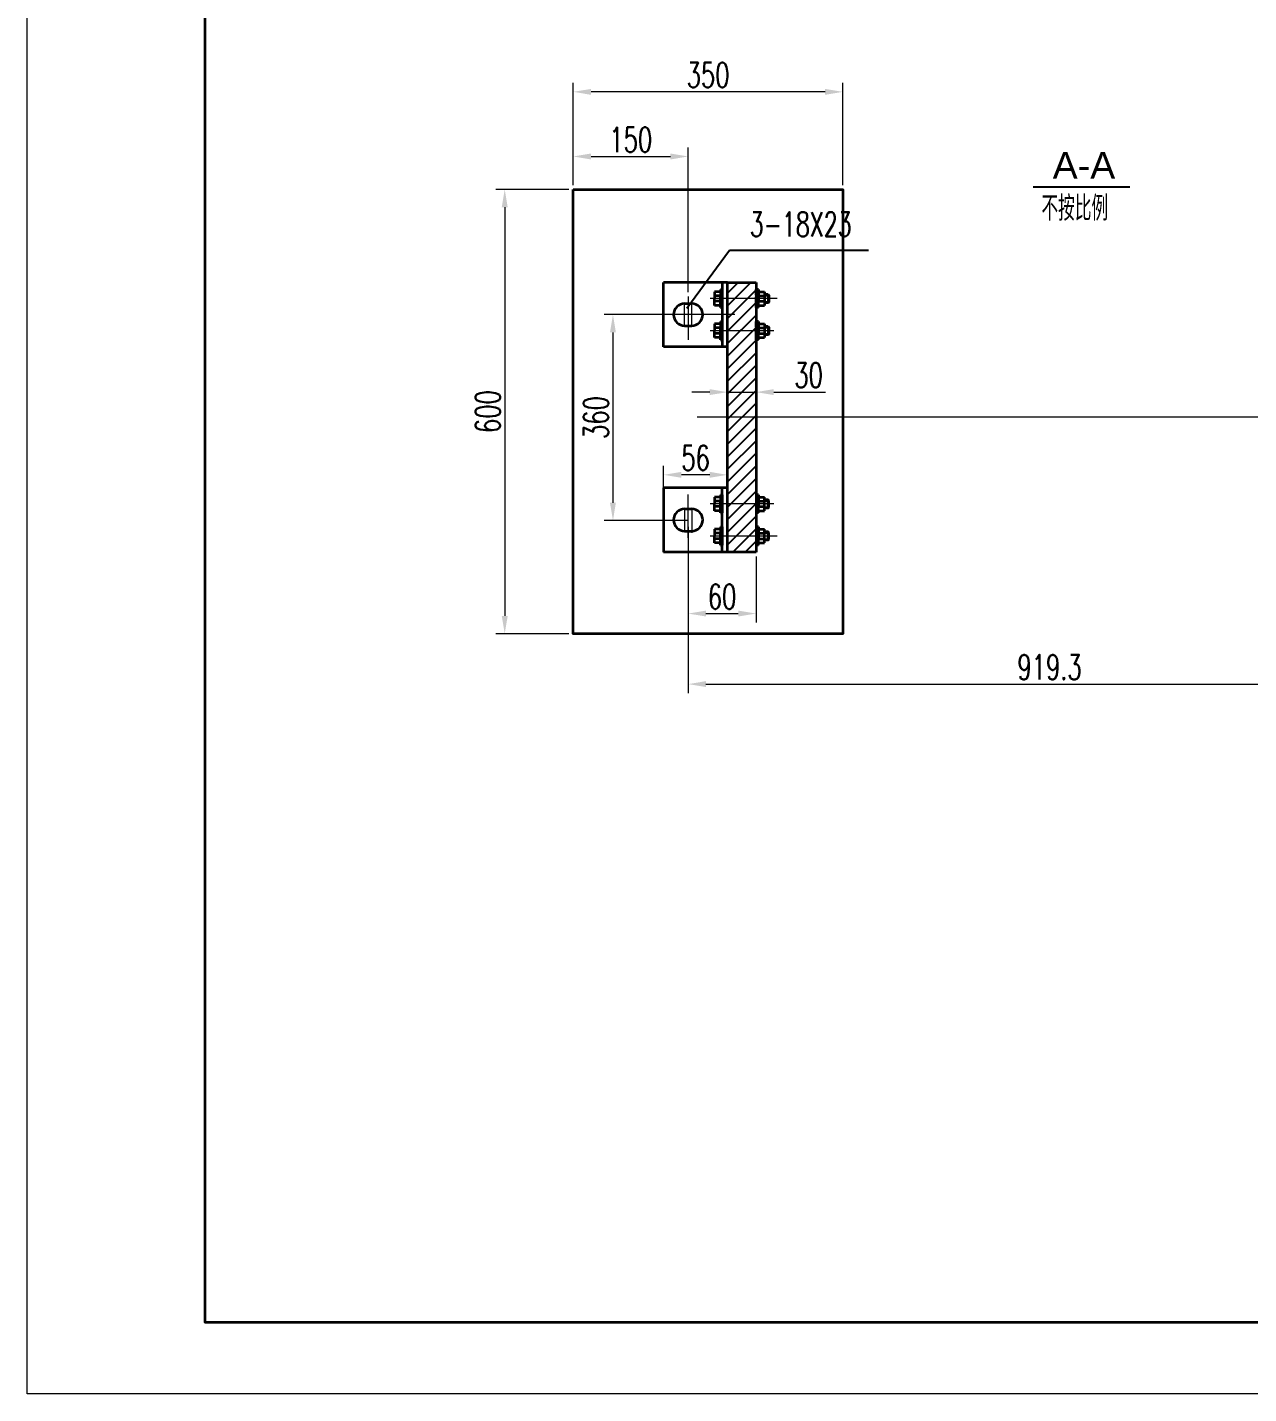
# Model space of a CAD drawing. Header units: millimetres. Extents: x 3189 to 3783, y 1029 to 1449.
# Drawn here: x 3189 to 3360.8, y 1028.9 to 1221.1 of the extents above; entities that cross this region are included whole.
import ezdxf

# ---------------------------------------------------------------- set-up
doc = ezdxf.new("R2010")
doc.units = ezdxf.units.MM
doc.linetypes.add('EB_DASHDOT', pattern=[39, 30, -3, 3, -3])
doc.layers.get('DEFPOINTS').update_dxf_attribs({"lineweight": 18})
doc.layers.add('2', color=2, linetype='Continuous', lineweight=18, true_color=0xffff00)
doc.layers.add('3尺寸线', color=2, linetype='Continuous', lineweight=18, true_color=0xffff00)
doc.layers.add('5剖面线层', color=2, linetype='Continuous')
doc.layers.add('LAYER2', color=2, linetype='Continuous', lineweight=25)
doc.layers.add('粗实线层', color=7, linetype='Continuous', lineweight=35)
doc.styles.add('HZ', font='txt.shx', dxfattribs={"width": 0.67, "bigfont": 'hztxt.shx'})
doc.styles.get("Standard").update_dxf_attribs({"font": 'arial.ttf'})
doc.styles.add('STYLE1', font='txt.shx', dxfattribs={"width": 0.67, "bigfont": 'hztxt.shx'})
doc.dimstyles.new('STANDARD$0', dxfattribs={"dimtxt": 3.5, "dimasz": 2.5, "dimexe": 1.25, "dimexo": 0.625, "dimtad": 1, "dimdec": 4, "dimdsep": 46, "dimtxsty": 'HZ', "dimcen": 2.5, "dimdle": 5, "dimadec": 0, "dimazin": 0, "dimtfac": 1, "dimtmove": 0, "dimatfit": 3, "dimfxl": 0, "dimtolj": 1, "dimlwd": -1, "dimlwe": -1, "dimarcsym": 0})

# ---------------------------------------------------------------- blocks, each defined once
blk = doc.blocks.new('*D53')
at = {"layer": '3尺寸线', "color": 0, "transparency": 16777216}
for p, q in [((3265.8, 1198.9), (3265.8, 1213.26)), ((3303.71, 1198.9), (3303.71, 1213.26)), ((3301.21, 1212.01), (3268.3, 1212.01))]:
    blk.add_line(p, q, dxfattribs=at)
for points in [[(3268.3, 1212.42), (3268.3, 1211.59), (3265.8, 1212.01)], [(3301.21, 1212.42), (3301.21, 1211.59), (3303.71, 1212.01)]]:
    blk.add_solid(points, dxfattribs=at)
at = {"layer": 'DEFPOINTS', "color": 0, "transparency": 16777216}
for p in [(3265.8, 1212.01), (3265.8, 1198.28), (3303.71, 1198.28)]:
    blk.add_point(p, dxfattribs=at)
at = {"layer": '3尺寸线', "color": 0, "transparency": 16777216, "insert": (3284.75, 1214.38), "char_height": 3.5, "attachment_point": 5, "style": 'HZ'}
blk.add_mtext('\\A1;350', dxfattribs=at)
blk = doc.blocks.new('*D54')
at = {"layer": '3尺寸线', "color": 0, "transparency": 16777216}
for p, q in [((3265.8, 1198.9), (3265.8, 1204.17)), ((3268.3, 1202.92), (3279.46, 1202.92)), ((3281.96, 1183.84), (3281.96, 1204.17))]:
    blk.add_line(p, q, dxfattribs=at)
for points in [[(3268.3, 1203.34), (3268.3, 1202.5), (3265.8, 1202.92)], [(3279.46, 1203.34), (3279.46, 1202.5), (3281.96, 1202.92)]]:
    blk.add_solid(points, dxfattribs=at)
at = {"layer": 'DEFPOINTS', "color": 0, "transparency": 16777216}
for p in [(3281.96, 1202.92), (3265.8, 1198.28), (3281.96, 1183.22)]:
    blk.add_point(p, dxfattribs=at)
at = {"layer": '3尺寸线', "color": 0, "transparency": 16777216, "insert": (3273.88, 1205.29), "char_height": 3.5, "attachment_point": 5, "style": 'HZ'}
blk.add_mtext('\\A1;150', dxfattribs=at)
blk = doc.blocks.new('*D55')
at = {"layer": '3尺寸线', "color": 0, "transparency": 16777216}
for p, q in [((3265.17, 1198.28), (3254.91, 1198.28)), ((3256.16, 1195.78), (3256.16, 1138.31)), ((3265.17, 1135.81), (3254.91, 1135.81))]:
    blk.add_line(p, q, dxfattribs=at)
for points in [[(3255.74, 1195.78), (3256.58, 1195.78), (3256.16, 1198.28)], [(3255.74, 1138.31), (3256.58, 1138.31), (3256.16, 1135.81)]]:
    blk.add_solid(points, dxfattribs=at)
at = {"layer": 'DEFPOINTS', "color": 0, "transparency": 16777216}
for p in [(3265.8, 1198.28), (3256.16, 1135.81), (3265.8, 1135.81)]:
    blk.add_point(p, dxfattribs=at)
at = {"layer": '3尺寸线', "color": 0, "transparency": 16777216, "insert": (3253.78, 1167.04), "char_height": 3.5, "attachment_point": 5, "rotation": 90, "style": 'HZ'}
blk.add_mtext('\\A1;600', dxfattribs=at)
blk = doc.blocks.new('*D56')
at = {"layer": '3尺寸线', "color": 0, "transparency": 16777216}
for p, q in [((3287.48, 1171.05), (3287.48, 1168.53)), ((3291.5, 1171.05), (3291.5, 1168.53)), ((3284.98, 1169.78), (3282.48, 1169.78)), ((3287.48, 1169.78), (3291.5, 1169.78)), ((3294, 1169.78), (3301.27, 1169.78))]:
    blk.add_line(p, q, dxfattribs=at)
for points in [[(3284.98, 1170.2), (3284.98, 1169.37), (3287.48, 1169.78)], [(3294, 1170.2), (3294, 1169.37), (3291.5, 1169.78)]]:
    blk.add_solid(points, dxfattribs=at)
at = {"layer": 'DEFPOINTS', "color": 0, "transparency": 16777216}
for p in [(3287.48, 1171.67), (3291.5, 1171.67), (3291.5, 1169.78)]:
    blk.add_point(p, dxfattribs=at)
at = {"layer": '3尺寸线', "color": 0, "transparency": 16777216, "insert": (3298.88, 1172.16), "char_height": 3.5, "attachment_point": 5, "style": 'HZ'}
blk.add_mtext('\\A1;30', dxfattribs=at)
blk = doc.blocks.new('*D38')
at = {"layer": '3尺寸线', "color": 0, "transparency": 16777216}
for p, q in [((3383.58, 1153.01), (3383.58, 1127.47)), ((3281.96, 1150.82), (3281.96, 1127.47)), ((3284.46, 1128.72), (3381.08, 1128.72))]:
    blk.add_line(p, q, dxfattribs=at)
for points in [[(3284.46, 1129.14), (3284.46, 1128.31), (3281.96, 1128.72)], [(3381.08, 1129.14), (3381.08, 1128.31), (3383.58, 1128.72)]]:
    blk.add_solid(points, dxfattribs=at)
at = {"layer": 'DEFPOINTS', "color": 0, "transparency": 16777216}
for p in [(3383.58, 1153.64), (3281.96, 1151.45), (3383.58, 1128.72)]:
    blk.add_point(p, dxfattribs=at)
at = {"layer": '3尺寸线', "color": 0, "transparency": 16777216, "insert": (3332.77, 1131.1), "char_height": 3.5, "attachment_point": 5, "style": 'HZ'}
blk.add_mtext('\\A1;919.3', dxfattribs=at)
blk = doc.blocks.new('*D39')
at = {"layer": '3尺寸线', "color": 0, "transparency": 16777216}
for p, q in [((3281.33, 1180.68), (3270.13, 1180.68)), ((3271.38, 1178.18), (3271.38, 1154.23)), ((3281.82, 1151.73), (3270.13, 1151.73))]:
    blk.add_line(p, q, dxfattribs=at)
for points in [[(3270.96, 1178.18), (3271.79, 1178.18), (3271.38, 1180.68)], [(3270.96, 1154.23), (3271.79, 1154.23), (3271.38, 1151.73)]]:
    blk.add_solid(points, dxfattribs=at)
at = {"layer": 'DEFPOINTS', "color": 0, "transparency": 16777216}
for p in [(3281.96, 1180.68), (3271.38, 1151.73), (3282.45, 1151.73)]:
    blk.add_point(p, dxfattribs=at)
at = {"layer": '3尺寸线', "color": 0, "transparency": 16777216, "insert": (3269, 1166.2), "char_height": 3.5, "attachment_point": 5, "rotation": 90, "style": 'HZ'}
blk.add_mtext('\\A1;360', dxfattribs=at)
blk = doc.blocks.new('*D35')
at = {"layer": '3尺寸线', "color": 0, "transparency": 16777216}
for p, q in [((3281.96, 1149.47), (3281.96, 1137.39)), ((3291.5, 1146.66), (3291.5, 1137.39)), ((3284.46, 1138.64), (3289, 1138.64))]:
    blk.add_line(p, q, dxfattribs=at)
for points in [[(3284.46, 1139.06), (3284.46, 1138.23), (3281.96, 1138.64)], [(3289, 1139.06), (3289, 1138.23), (3291.5, 1138.64)]]:
    blk.add_solid(points, dxfattribs=at)
at = {"layer": 'DEFPOINTS', "color": 0, "transparency": 16777216}
for p in [(3281.96, 1150.09), (3291.5, 1147.29), (3291.5, 1138.64)]:
    blk.add_point(p, dxfattribs=at)
at = {"layer": '3尺寸线', "color": 0, "transparency": 16777216, "insert": (3286.73, 1141.02), "char_height": 3.5, "attachment_point": 5, "style": 'HZ'}
blk.add_mtext('\\A1;60', dxfattribs=at)
blk = doc.blocks.new('*D36')
at = {"layer": '3尺寸线', "color": 0, "transparency": 16777216}
for p, q in [((3278.5, 1156.24), (3278.5, 1159.4)), ((3287.48, 1156.95), (3287.48, 1159.4)), ((3284.98, 1158.15), (3281, 1158.15))]:
    blk.add_line(p, q, dxfattribs=at)
for points in [[(3281, 1158.57), (3281, 1157.74), (3278.5, 1158.15)], [(3284.98, 1158.57), (3284.98, 1157.74), (3287.48, 1158.15)]]:
    blk.add_solid(points, dxfattribs=at)
at = {"layer": 'DEFPOINTS', "color": 0, "transparency": 16777216}
for p in [(3278.5, 1158.15), (3278.5, 1155.61), (3287.48, 1156.32)]:
    blk.add_point(p, dxfattribs=at)
at = {"layer": '3尺寸线', "color": 0, "transparency": 16777216, "insert": (3282.99, 1160.53), "char_height": 3.5, "attachment_point": 5, "style": 'HZ'}
blk.add_mtext('\\A1;56', dxfattribs=at)

msp = doc.modelspace()

# ---------------------------------------------------------------- hatches: boundary and pattern name
at = {"layer": '5剖面线层', "ltscale": 0.5}
h = msp.add_hatch(dxfattribs=at)
h.set_pattern_fill('ANSI31', color=256, scale=10, style=0)
h.set_pattern_definition([(45, (8070.0248, 2259.2113), (-0.88388348, 0.88388348), [])])
h.paths.add_polyline_path([(3287.48263, 1166.24277), (3291.49997, 1166.24277), (3291.49997, 1178.42189), (3287.48263, 1178.42189)])
h.paths.add_polyline_path([(3291.49997, 1178.42189), (3291.49997, 1182.93808), (3287.48263, 1182.93808), (3287.48263, 1178.42189)])
h.paths.add_polyline_path([(3291.49997, 1182.93808), (3291.49997, 1185.19617), (3287.48263, 1185.19617), (3287.48263, 1182.93808)])
h.paths.add_polyline_path([(3291.49997, 1166.24277), (3287.48263, 1166.24277), (3287.48263, 1154.06366), (3291.49997, 1154.06366)])
h.paths.add_polyline_path([(3291.49997, 1154.06366), (3287.48263, 1154.06366), (3287.48263, 1149.54747), (3291.49997, 1149.54747)])
h.paths.add_polyline_path([(3291.49997, 1147.28985), (3291.49997, 1149.54747), (3287.48263, 1149.54747), (3287.48263, 1147.28985)])

# ---------------------------------------------------------------- linework, layer by layer
at = {"layer": '2', "linetype": 'EB_DASHDOT', "lineweight": 0}
for p, q in [((3281.46269, 1179.03711), (3281.46269, 1182.39373)), ((3281.95589, 1183.21513), (3281.95589, 1177.11978)), ((3282.44909, 1179.03711), (3282.44909, 1182.48192)), ((3294.49163, 1182.93808), (3285.03341, 1182.93808)), ((3288.53172, 1180.67998), (3276.76997, 1180.67998)), ((3293.98728, 1178.42189), (3285.03341, 1178.42189)), ((3281.95589, 1149.27042), (3281.95589, 1155.36577)), ((3281.46269, 1153.44843), (3281.46269, 1150.09182)), ((3282.44909, 1153.44843), (3282.44909, 1150.00363)), ((3293.98728, 1154.06366), (3285.03341, 1154.06366)), ((3294.49163, 1149.54747), (3285.03341, 1149.54747))]:
    msp.add_line(p, q, dxfattribs=at)
at = {"layer": '2', "ltscale": 0.5}
msp.add_lwpolyline([(3189.02949, 1448.9394), (3783.02949, 1448.9394), (3783.02949, 1028.9394), (3189.02949, 1028.9394)], close=True, dxfattribs=at)
at = {"layer": '3尺寸线'}
msp.add_line((3386.11141, 1166.24277), (3283.21996, 1166.24277), dxfattribs=at)
at = {"layer": 'LAYER2', "ltscale": 20}
for p, q in [((3330.48824, 1198.65639), (3344.04009, 1198.65639)), ((3281.78921, 1181.59341), (3287.78196, 1189.7336)), ((3287.78196, 1189.7336), (3307.29631, 1189.7336))]:
    msp.add_line(p, q, dxfattribs=at)
at = {"layer": '粗实线层'}
for p, q in [((3287.48263, 1185.19617), (3278.49641, 1185.19617)), ((3278.49641, 1176.16379), (3278.49641, 1185.19617)), ((3285.67496, 1183.89366), (3285.67496, 1183.56016)), ((3286.22335, 1183.89366), (3285.67496, 1183.89366)), ((3286.49998, 1183.89366), (3285.67496, 1183.89366)), ((3285.67496, 1183.89366), (3285.67496, 1183.56016)), ((3286.49998, 1184.21452), (3286.49998, 1182.73276)), ((3286.49998, 1184.21452), (3286.71602, 1184.21452)), ((3286.71602, 1185.19617), (3286.71602, 1176.16379)), ((3286.71602, 1181.66164), (3286.71602, 1184.21452)), ((3287.48263, 1185.19617), (3291.49997, 1185.19617)), ((3287.48263, 1147.28985), (3287.48263, 1185.19617)), ((3287.48263, 1176.16379), (3287.48263, 1185.19617)), ((3291.49997, 1185.19617), (3291.49997, 1147.28985)), ((3291.86162, 1184.21452), (3291.49997, 1184.21452)), ((3291.49997, 1183.4385), (3291.49997, 1184.21452)), ((3291.86162, 1184.21452), (3291.86162, 1182.73276)), ((3291.86162, 1183.89366), (3292.68664, 1183.89366)), ((3292.68664, 1183.89366), (3292.68664, 1181.98249)), ((3281.46269, 1182.23962), (3282.44909, 1182.23962)), ((3285.67496, 1183.56016), (3285.67496, 1182.93808)), ((3285.67496, 1183.56016), (3285.67496, 1182.93808)), ((3286.22335, 1183.31749), (3285.67496, 1183.31749)), ((3286.49998, 1183.31749), (3285.67496, 1183.31749)), ((3285.67496, 1182.316), (3285.67496, 1182.93808)), ((3286.49998, 1182.55866), (3285.67496, 1182.55866)), ((3285.67496, 1181.98249), (3285.67496, 1182.316)), ((3286.49998, 1181.98249), (3285.67496, 1181.98249)), ((3286.49998, 1181.66164), (3286.49998, 1183.14339)), ((3291.49997, 1183.4385), (3291.86162, 1183.14339)), ((3291.49997, 1181.66164), (3291.49997, 1183.16111)), ((3291.49997, 1183.16111), (3291.86162, 1182.866)), ((3291.86162, 1183.31749), (3292.68664, 1183.31749)), ((3291.86162, 1181.66164), (3291.86162, 1183.14339)), ((3291.86162, 1182.55866), (3292.68664, 1182.55866)), ((3291.86162, 1181.98249), (3292.68664, 1181.98249)), ((3292.13826, 1183.31749), (3292.68664, 1183.31749)), ((3293.2118, 1183.52292), (3292.68664, 1183.52292)), ((3292.68664, 1183.43444), (3293.30027, 1183.43444)), ((3292.68664, 1182.44171), (3293.30027, 1182.44171)), ((3293.2118, 1182.35323), (3292.68664, 1182.35323)), ((3293.2118, 1183.52292), (3293.30027, 1183.43444)), ((3293.2118, 1183.52292), (3293.2118, 1182.35323)), ((3293.30027, 1182.44171), (3293.2118, 1182.35323)), ((3293.30027, 1183.43444), (3293.30027, 1182.44171)), ((3286.49998, 1181.66164), (3286.71602, 1181.66164)), ((3291.86162, 1181.66164), (3291.49997, 1181.66164)), ((3281.46269, 1179.12035), (3282.44909, 1179.12035)), ((3285.67496, 1179.37747), (3285.67496, 1179.04397)), ((3286.49998, 1179.37747), (3285.67496, 1179.37747)), ((3286.22335, 1179.37747), (3285.67496, 1179.37747)), ((3285.67496, 1179.37747), (3285.67496, 1179.04397)), ((3285.67496, 1179.04397), (3285.67496, 1178.42189)), ((3285.67496, 1179.04397), (3285.67496, 1178.42189)), ((3286.49998, 1178.8013), (3285.67496, 1178.8013)), ((3286.22335, 1178.8013), (3285.67496, 1178.8013)), ((3285.67496, 1177.79981), (3285.67496, 1178.42189)), ((3286.49998, 1178.04247), (3285.67496, 1178.04247)), ((3286.49998, 1179.69833), (3286.71602, 1179.69833)), ((3286.49998, 1179.69833), (3286.49998, 1178.21657)), ((3286.49998, 1177.14545), (3286.49998, 1178.6272)), ((3286.71602, 1177.14545), (3286.71602, 1179.69833)), ((3291.49997, 1178.92231), (3291.49997, 1179.69833)), ((3291.86162, 1179.69833), (3291.49997, 1179.69833)), ((3291.49997, 1178.92231), (3291.86162, 1178.6272)), ((3291.49997, 1178.64492), (3291.86162, 1178.34981)), ((3291.49997, 1177.14545), (3291.49997, 1178.64492)), ((3291.86162, 1179.69833), (3291.86162, 1178.21657)), ((3291.86162, 1179.37747), (3292.68664, 1179.37747)), ((3291.86162, 1178.8013), (3292.68664, 1178.8013)), ((3291.86162, 1177.14545), (3291.86162, 1178.6272)), ((3291.86162, 1178.04247), (3292.68664, 1178.04247)), ((3292.13826, 1178.8013), (3292.68664, 1178.8013)), ((3292.68664, 1179.37747), (3292.68664, 1177.4663)), ((3293.2118, 1179.00673), (3292.68664, 1179.00673)), ((3292.68664, 1178.91825), (3293.30027, 1178.91825)), ((3292.68664, 1177.92552), (3293.30027, 1177.92552)), ((3293.2118, 1177.83705), (3292.68664, 1177.83705)), ((3293.2118, 1179.00673), (3293.2118, 1177.83705)), ((3293.2118, 1179.00673), (3293.30027, 1178.91825)), ((3293.30027, 1177.92552), (3293.2118, 1177.83705)), ((3293.30027, 1178.91825), (3293.30027, 1177.92552)), ((3287.48263, 1176.16379), (3278.49641, 1176.16379)), ((3285.67496, 1177.4663), (3285.67496, 1177.79981)), ((3286.49998, 1177.4663), (3285.67496, 1177.4663)), ((3286.49998, 1177.14545), (3286.71602, 1177.14545)), ((3291.86162, 1177.14545), (3291.49997, 1177.14545)), ((3291.86162, 1177.4663), (3292.68664, 1177.4663)), ((3278.49641, 1156.32176), (3278.49641, 1147.28938)), ((3287.48263, 1156.32176), (3278.49641, 1156.32176)), ((3285.67496, 1155.01924), (3285.67496, 1154.68574)), ((3286.49998, 1155.01924), (3285.67496, 1155.01924)), ((3286.49998, 1155.3401), (3286.71602, 1155.3401)), ((3286.49998, 1155.3401), (3286.49998, 1153.85835)), ((3286.71602, 1147.28938), (3286.71602, 1156.32176)), ((3286.71602, 1155.3401), (3286.71602, 1152.78722)), ((3291.86162, 1155.3401), (3291.49997, 1155.3401)), ((3291.49997, 1155.3401), (3291.49997, 1153.84063)), ((3291.86162, 1155.3401), (3291.86162, 1153.85835)), ((3291.86162, 1155.01924), (3292.68664, 1155.01924)), ((3292.68664, 1153.10808), (3292.68664, 1155.01924)), ((3281.46269, 1153.3652), (3282.44909, 1153.3652)), ((3285.67496, 1154.68574), (3285.67496, 1154.06366)), ((3286.49998, 1154.44307), (3285.67496, 1154.44307)), ((3285.67496, 1153.44158), (3285.67496, 1154.06366)), ((3285.67496, 1153.44158), (3285.67496, 1154.06366)), ((3286.22335, 1153.68425), (3285.67496, 1153.68425)), ((3286.49998, 1153.68425), (3285.67496, 1153.68425)), ((3285.67496, 1153.10808), (3285.67496, 1153.44158)), ((3285.67496, 1153.10808), (3285.67496, 1153.44158)), ((3286.22335, 1153.10808), (3285.67496, 1153.10808)), ((3286.49998, 1153.10808), (3285.67496, 1153.10808)), ((3286.49998, 1152.78722), (3286.49998, 1154.26898)), ((3291.49997, 1153.84063), (3291.86162, 1154.13574)), ((3291.49997, 1153.56324), (3291.86162, 1153.85835)), ((3291.49997, 1153.56324), (3291.49997, 1152.78722)), ((3291.86162, 1154.44307), (3292.68664, 1154.44307)), ((3291.86162, 1152.78722), (3291.86162, 1154.26898)), ((3291.86162, 1153.68425), (3292.68664, 1153.68425)), ((3291.86162, 1153.10808), (3292.68664, 1153.10808)), ((3292.13826, 1153.68425), (3292.68664, 1153.68425)), ((3293.2118, 1154.6485), (3292.68664, 1154.6485)), ((3292.68664, 1154.56003), (3293.30027, 1154.56003)), ((3292.68664, 1153.56729), (3293.30027, 1153.56729)), ((3293.2118, 1153.47882), (3292.68664, 1153.47882)), ((3293.30027, 1154.56003), (3293.2118, 1154.6485)), ((3293.2118, 1153.47882), (3293.2118, 1154.6485)), ((3293.2118, 1153.47882), (3293.30027, 1153.56729)), ((3293.30027, 1153.56729), (3293.30027, 1154.56003)), ((3286.49998, 1152.78722), (3286.71602, 1152.78722)), ((3291.86162, 1152.78722), (3291.49997, 1152.78722)), ((3281.46269, 1150.24593), (3282.44909, 1150.24593)), ((3286.49998, 1150.50306), (3285.67496, 1150.50306)), ((3285.67496, 1150.50306), (3285.67496, 1150.16955)), ((3285.67496, 1150.16955), (3285.67496, 1149.54747)), ((3286.49998, 1149.92688), (3285.67496, 1149.92688)), ((3285.67496, 1148.92539), (3285.67496, 1149.54747)), ((3285.67496, 1148.92539), (3285.67496, 1149.54747)), ((3286.49998, 1149.16806), (3285.67496, 1149.16806)), ((3286.22335, 1149.16806), (3285.67496, 1149.16806)), ((3286.49998, 1150.82391), (3286.49998, 1149.34216)), ((3286.49998, 1150.82391), (3286.71602, 1150.82391)), ((3286.49998, 1148.27103), (3286.49998, 1149.75279)), ((3286.71602, 1150.82391), (3286.71602, 1148.27103)), ((3291.49997, 1150.82391), (3291.49997, 1149.32444)), ((3291.86162, 1150.82391), (3291.49997, 1150.82391)), ((3291.49997, 1149.32444), (3291.86162, 1149.61955)), ((3291.49997, 1149.04705), (3291.86162, 1149.34216)), ((3291.49997, 1149.04705), (3291.49997, 1148.27103)), ((3291.86162, 1150.82391), (3291.86162, 1149.34216)), ((3291.86162, 1150.50306), (3292.68664, 1150.50306)), ((3291.86162, 1149.92688), (3292.68664, 1149.92688)), ((3291.86162, 1148.27103), (3291.86162, 1149.75279)), ((3291.86162, 1149.16806), (3292.68664, 1149.16806)), ((3292.13826, 1149.16806), (3292.68664, 1149.16806)), ((3292.68664, 1148.59189), (3292.68664, 1150.50306)), ((3293.2118, 1150.13231), (3292.68664, 1150.13231)), ((3292.68664, 1150.04384), (3293.30027, 1150.04384)), ((3292.68664, 1149.0511), (3293.30027, 1149.0511)), ((3293.2118, 1148.96263), (3293.2118, 1150.13231)), ((3293.30027, 1150.04384), (3293.2118, 1150.13231)), ((3293.2118, 1148.96263), (3293.30027, 1149.0511)), ((3293.30027, 1149.0511), (3293.30027, 1150.04384)), ((3287.48263, 1147.28938), (3278.49641, 1147.28938)), ((3285.67496, 1148.59189), (3285.67496, 1148.92539)), ((3285.67496, 1148.59189), (3285.67496, 1148.92539)), ((3286.49998, 1148.59189), (3285.67496, 1148.59189)), ((3286.22335, 1148.59189), (3285.67496, 1148.59189)), ((3286.49998, 1148.27103), (3286.71602, 1148.27103)), ((3291.49997, 1147.28985), (3287.48263, 1147.28985)), ((3291.86162, 1148.27103), (3291.49997, 1148.27103)), ((3291.86162, 1148.59189), (3292.68664, 1148.59189)), ((3293.2118, 1148.96263), (3292.68664, 1148.96263))]:
    msp.add_line(p, q, dxfattribs=at)
for points in [[(3773.02949, 1038.9394), (3214.02949, 1038.9394), (3214.02949, 1438.9394), (3773.02949, 1438.9394)], [(3265.79504, 1198.2772), (3303.70924, 1198.2772), (3303.70924, 1135.80667), (3265.79504, 1135.80667)]]:
    msp.add_lwpolyline(points, close=True, dxfattribs=at)
for centre, start, end in [((3281.46269, 1180.67998), 90, 270), ((3282.44909, 1180.67998), 270, 90), ((3281.46269, 1151.80557), 90, 270), ((3282.44909, 1151.80557), 270, 90)]:
    msp.add_arc(centre, 1.55963, start, end, dxfattribs=at)

# ---------------------------------------------------------------- texts
at = {"layer": 'LAYER2', "ltscale": 20, "style": 'HZ', "width": 0.67}
msp.add_text('不按比例', height=3.5, dxfattribs=at).set_placement((3331.63297, 1193.87875))
at = {"layer": 'LAYER2', "ltscale": 20, "insert": (3333.21166, 1203.5659), "char_height": 3.78, "attachment_point": 1}
msp.add_mtext('A-A', dxfattribs=at)
at = {"layer": 'LAYER2', "ltscale": 20, "insert": (3290.61862, 1195.08923), "char_height": 3.42, "attachment_point": 1, "style": 'STYLE1'}
msp.add_mtext('3-18X23', dxfattribs=at)

# ---------------------------------------------------------------- dimensions: what is measured, and where the dimension line sits
at = {"layer": '3尺寸线'}
for base, p1, p2, text, picture, middle in [((3265.79504, 1212.00614), (3303.70924, 1198.2772), (3265.79504, 1198.2772), '350', '*D53', (3284.75214, 1214.38114)), ((3281.95589, 1202.91955), (3265.79504, 1198.2772), (3281.95589, 1183.21513), '150', '*D54', (3273.87546, 1205.29455)), ((3291.49997, 1169.78462), (3287.48263, 1171.67001), (3291.49997, 1171.67001), '30', '*D56', (3298.88372, 1172.15962)), ((3278.49641, 1158.15383), (3287.48263, 1156.32176), (3278.49641, 1155.61249), '56', '*D36', (3282.98952, 1160.52883)), ((3291.49997, 1138.64369), (3281.95589, 1150.09182), (3291.49997, 1147.28985), '60', '*D35', (3286.72793, 1141.01869))]:
    dim = msp.add_linear_dim(base=base, p1=p1, p2=p2, text=text, dimstyle='STANDARD$0', dxfattribs=at)
    dim.commit()
    dim.dimension.update_dxf_attribs({"geometry": picture, "text_midpoint": middle})
dim = msp.add_linear_dim(base=(3256.15992, 1135.80667), p1=(3265.79504, 1198.2772), p2=(3265.79504, 1135.80667), angle=90, text='600', dimstyle='STANDARD$0', dxfattribs=at)
dim.commit()
dim.dimension.update_dxf_attribs({"geometry": '*D55', "text_midpoint": (3253.78492, 1167.04194)})
dim = msp.add_linear_dim(base=(3271.37764, 1151.72603), p1=(3281.95589, 1180.67998), p2=(3282.44909, 1151.72603), angle=90, text='360', dimstyle='STANDARD$0', override={"dimgap": 0.625, "dimtad": 1, "dimjust": 0, "dimdec": 4, "dimlfac": 1, "dimse1": 0, "dimse2": 0, "dimsd1": 0, "dimsd2": 0}, dxfattribs=at)
dim.commit()
dim.dimension.update_dxf_attribs({"geometry": '*D39', "text_midpoint": (3269.00264, 1166.20301)})
dim = msp.add_linear_dim(base=(3383.58347, 1128.72387), p1=(3281.95589, 1151.44738), p2=(3383.58347, 1153.63812), text='919.3', dimstyle='STANDARD$0', override={"dimgap": 0.625, "dimtad": 1, "dimjust": 0, "dimdec": 4, "dimlfac": 1, "dimse1": 0, "dimse2": 0, "dimsd1": 0, "dimsd2": 0}, dxfattribs=at)
dim.commit()
dim.dimension.update_dxf_attribs({"geometry": '*D38', "text_midpoint": (3332.76968, 1131.09887)})

doc.saveas('drawing.dxf')
